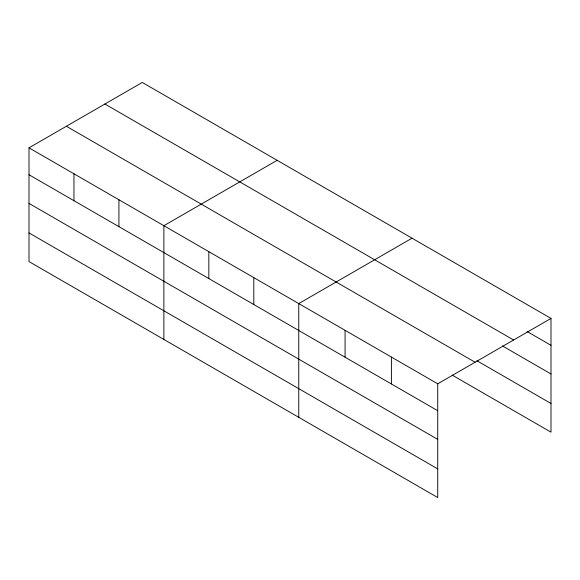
<?xml version="1.0" encoding="UTF-8"?>
<svg xmlns="http://www.w3.org/2000/svg" width="580" height="580" viewBox="0 0 580 580"><rect width="100%" height="100%" fill="white"/><g stroke="black" fill="none" stroke-linecap="round" stroke-linejoin="round"><path stroke-width="0.87" d="M437.726 439.372L437.726 383.815L29 147.842L29 261.58L437.726 497.553L437.726 439.372L29 203.399M452.183 375.101L551 432.158L551 318.42L142.274 82.447L29 147.842M277.153 160.319L163.879 225.714L163.879 339.452M412.032 238.184L298.758 303.587L298.758 417.325M437.726 383.815L551 318.42M527.068 331.492L551 345.31M104.893 104.023L513.619 340.003M502.36 345.89L551 373.97M476.883 360.709L551 403.499M66.381 126.266L475.107 362.239M29 174.739L437.726 410.712M29 232.921L437.726 468.894M391.399 357.077L391.399 383.967M345.078 330.332L345.078 357.222M253.801 277.632L253.801 304.522M208.836 251.676L208.836 278.567M118.922 199.759L118.922 226.649M73.957 173.804L73.957 200.694"/></g></svg>
